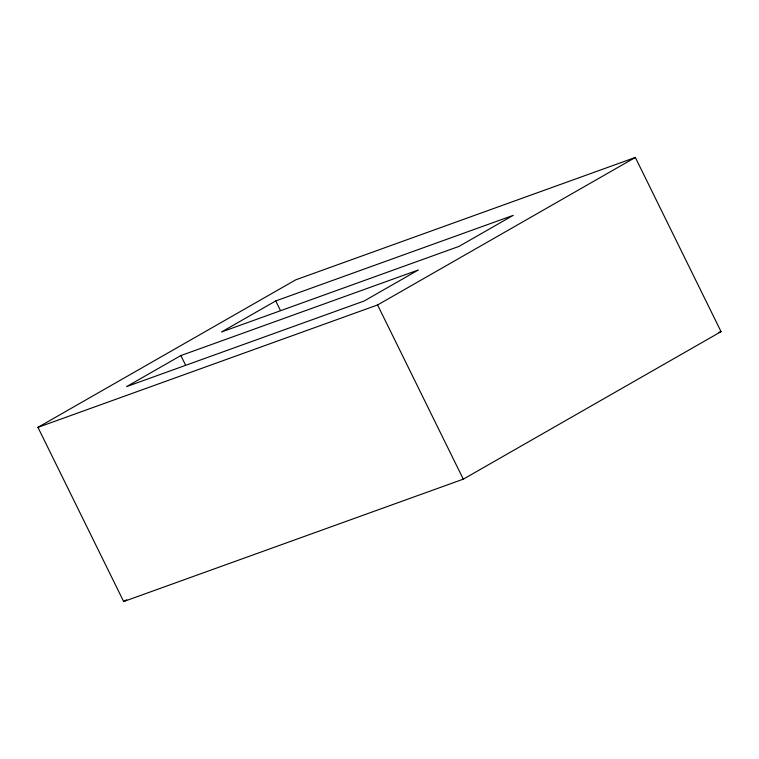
<?xml version="1.0" encoding="UTF-8"?>
<svg xmlns="http://www.w3.org/2000/svg" width="759" height="759" viewBox="0 0 759 759"><rect width="100%" height="100%" fill="white"/><g stroke="black" fill="none" stroke-linecap="round" stroke-linejoin="round"><path stroke-width="1.14" d="M37.95 427.355L295.706 279.843L635.34 157.455L721.05 331.645L463.294 479.157L123.66 601.545L37.95 427.355L377.584 304.966L635.34 157.455M275.745 300.934L221.486 331.987L459.005 246.39L513.274 215.338L275.745 300.934L280.403 310.393M180.879 355.554L126.611 386.606L364.13 301.01L418.399 269.957L180.879 355.554L185.528 365.013M123.66 601.545L126.744 599.781M718.82 332.451L721.05 331.645M377.584 304.966L463.294 479.157"/></g></svg>
